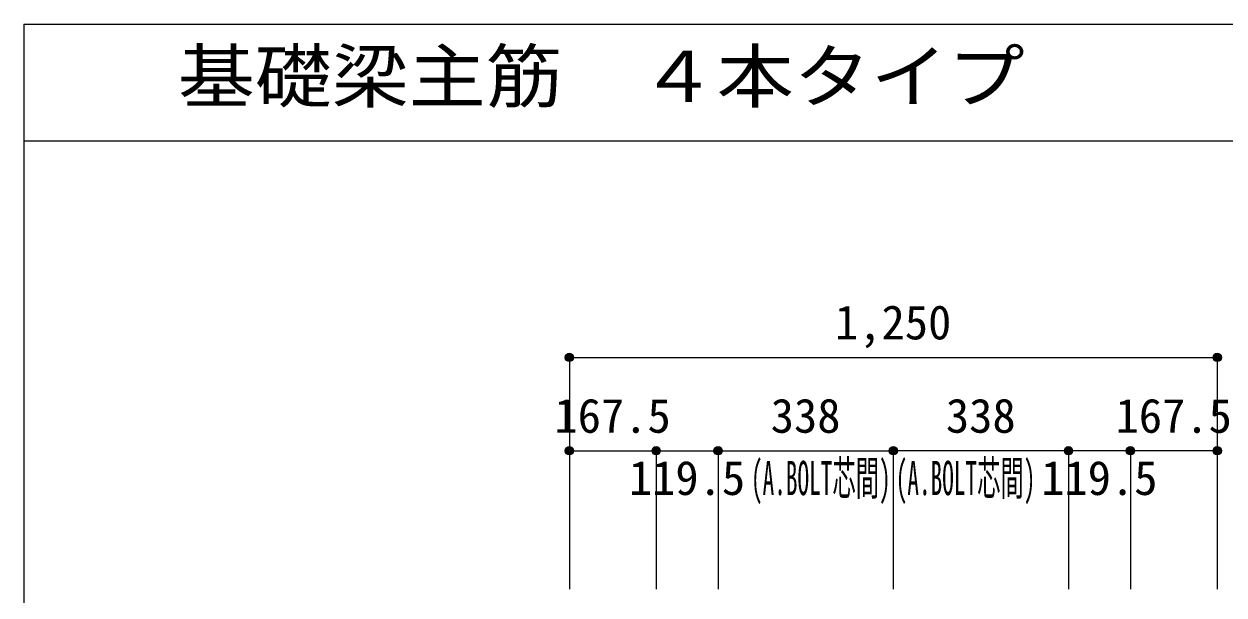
# Model space of a CAD drawing. Units: millimetres at full size, sheet at 1:30. Extents: x -5973 to 5954, y -4195 to 4201.
# Drawn here: x -5973 to -3658, y 3100 to 4201 of the extents above; entities that cross this region are included whole.
import ezdxf
from ezdxf.enums import TextEntityAlignment as Align

# ---------------------------------------------------------------- set-up
doc = ezdxf.new("R2010")
doc.units = ezdxf.units.MM
doc.header["$LTSCALE"] = 30
doc.header["$PDMODE"] = 32
doc.header["$PDSIZE"] = 15
for name, color, linetype in [('0-7_文字', 4, 'Continuous'), ('0-D_寸法', 4, 'Continuous'), ('6-7_文字', 7, 'Continuous'), ('F-0_枠', 6, 'Continuous')]:
    doc.layers.add(name, color=color, linetype=linetype)
doc.styles.add('ＭＳ ゴシック', font='')
doc.styles.get('ＭＳ ゴシック').set_extended_font_data('MS Gothic')

msp = doc.modelspace()

# ---------------------------------------------------------------- linework, layer by layer
at = {"layer": '0-D_寸法'}
for p, q in [((-4920.8, 3558.07), (-4920.8, 3378.07)), ((-4920.8, 3558.07), (-3670.8, 3558.07)), ((-4920.8, 3558.07), (-3670.8, 3558.07)), ((-4920.8, 3558.07), (-4920.8, 3111.03)), ((-3670.8, 3558.07), (-3670.8, 3111.03)), ((-4920.8, 3378.07), (-4753.3, 3378.07)), ((-4753.3, 3378.07), (-4753.3, 3111.03)), ((-4753.3, 3378.07), (-4633.8, 3378.07)), ((-4633.8, 3378.07), (-4633.8, 3111.03)), ((-4633.8, 3378.07), (-4295.8, 3378.07)), ((-3957.8, 3378.07), (-4295.8, 3378.07)), ((-4295.8, 3378.07), (-4295.8, 3111.03)), ((-3838.3, 3378.07), (-3957.8, 3378.07)), ((-3957.8, 3378.07), (-3957.8, 3111.03)), ((-3670.8, 3378.07), (-3838.3, 3378.07)), ((-3838.3, 3378.07), (-3838.3, 3111.03))]:
    msp.add_line(p, q, dxfattribs=at)
for centre, radius in [((-4920.8, 3558.07), 8), ((-4920.8, 3558.07), 7.2), ((-3670.8, 3558.07), 8), ((-3670.8, 3558.07), 7.2), ((-4920.8, 3558.07), 6.4), ((-4920.8, 3558.07), 5.6), ((-4920.8, 3558.07), 4.8), ((-4920.8, 3558.07), 4), ((-4920.8, 3558.07), 3.2), ((-4920.8, 3558.07), 2.4), ((-4920.8, 3558.07), 1.6), ((-4920.8, 3558.07), 0.8), ((-3670.8, 3558.07), 6.4), ((-3670.8, 3558.07), 5.6), ((-3670.8, 3558.07), 4.8), ((-3670.8, 3558.07), 4), ((-3670.8, 3558.07), 3.2), ((-3670.8, 3558.07), 2.4), ((-3670.8, 3558.07), 1.6), ((-3670.8, 3558.07), 0.8), ((-4920.8, 3378.07), 8), ((-4920.8, 3378.07), 7.2), ((-4920.8, 3378.07), 6.4), ((-4920.8, 3378.07), 5.6), ((-4920.8, 3378.07), 4.8), ((-4920.8, 3378.07), 4), ((-4920.8, 3378.07), 3.2), ((-4920.8, 3378.07), 2.4), ((-4753.3, 3378.07), 8), ((-4753.3, 3378.07), 7.2), ((-4753.3, 3378.07), 6.4), ((-4753.3, 3378.07), 5.6), ((-4753.3, 3378.07), 4.8), ((-4753.3, 3378.07), 4), ((-4753.3, 3378.07), 3.2), ((-4753.3, 3378.07), 2.4), ((-4633.8, 3378.07), 8), ((-4633.8, 3378.07), 7.2), ((-4633.8, 3378.07), 6.4), ((-4633.8, 3378.07), 5.6), ((-4633.8, 3378.07), 4.8), ((-4633.8, 3378.07), 4), ((-4633.8, 3378.07), 3.2), ((-4633.8, 3378.07), 2.4), ((-4295.8, 3378.07), 8), ((-4295.8, 3378.07), 7.2), ((-4295.8, 3378.07), 6.4), ((-4295.8, 3378.07), 5.6), ((-4295.8, 3378.07), 4.8), ((-4295.8, 3378.07), 4), ((-4295.8, 3378.07), 3.2), ((-4295.8, 3378.07), 2.4), ((-3957.8, 3378.07), 8), ((-3957.8, 3378.07), 7.2), ((-3957.8, 3378.07), 6.4), ((-3957.8, 3378.07), 5.6), ((-3957.8, 3378.07), 4.8), ((-3957.8, 3378.07), 4), ((-3957.8, 3378.07), 3.2), ((-3957.8, 3378.07), 2.4), ((-3838.3, 3378.07), 8), ((-3838.3, 3378.07), 7.2), ((-3838.3, 3378.07), 6.4), ((-3838.3, 3378.07), 5.6), ((-3838.3, 3378.07), 4.8), ((-3838.3, 3378.07), 4), ((-3838.3, 3378.07), 3.2), ((-3838.3, 3378.07), 2.4), ((-3670.8, 3378.07), 8), ((-3670.8, 3378.07), 7.2), ((-3670.8, 3378.07), 6.4), ((-3670.8, 3378.07), 5.6), ((-3670.8, 3378.07), 4.8), ((-3670.8, 3378.07), 4), ((-3670.8, 3378.07), 3.2), ((-3670.8, 3378.07), 2.4), ((-4920.8, 3378.07), 1.6), ((-4920.8, 3378.07), 0.8), ((-4753.3, 3378.07), 1.6), ((-4753.3, 3378.07), 0.8), ((-4633.8, 3378.07), 1.6), ((-4633.8, 3378.07), 0.8), ((-4295.8, 3378.07), 1.6), ((-4295.8, 3378.07), 0.8), ((-3957.8, 3378.07), 1.6), ((-3957.8, 3378.07), 0.8), ((-3838.3, 3378.07), 1.6), ((-3838.3, 3378.07), 0.8), ((-3670.8, 3378.07), 1.6), ((-3670.8, 3378.07), 0.8)]:
    msp.add_circle(centre, radius, dxfattribs=at)
at = {"layer": '0-D_寸法', "color": 7}
for p in [(-4920.8, 3558.07), (-4920.8, 3558.07), (-3670.8, 3558.07), (-4920.8, 3378.07), (-4753.3, 3378.07), (-4633.8, 3378.07), (-4295.8, 3378.07), (-3957.8, 3378.07), (-3838.3, 3378.07), (-3670.8, 3378.07)]:
    msp.add_point(p, dxfattribs=at)
at = {"layer": 'F-0_枠'}
for q in [(5954.1, 4201.15), (-5972.88, -4195.24)]:
    msp.add_line((-5972.88, 4201.15), q, dxfattribs=at)
at = {"layer": 'F-0_枠', "color": 2}
msp.add_line((-5972.88, 3976.15), (3723.6, 3976.15), dxfattribs=at)

# ---------------------------------------------------------------- texts
at = {"layer": '0-7_文字', "style": 'ＭＳ ゴシック', "width": 0.5}
for p in [(-4570.41, 3272.87), (-4291.19, 3272.87)]:
    msp.add_text('(A.BOLT芯間)', height=65.98, dxfattribs=at).set_placement(p, align=Align.BOTTOM_LEFT)
at = {"layer": '0-D_寸法', "style": 'ＭＳ ゴシック'}
for s, p in [('1,250', (-4408.3, 3573.07)), ('167.5', (-4949.55, 3393.07)), ('338', (-4532.3, 3393.07)), ('338', (-4194.3, 3393.07)), ('167.5', (-3867.05, 3393.07)), ('119.5', (-4806.05, 3273.07)), ('119.5', (-4010.55, 3273.07))]:
    msp.add_text(s, height=65.98, dxfattribs=at).set_placement(p, align=Align.BOTTOM_LEFT)
at = {"layer": '6-7_文字', "color": 2, "style": 'ＭＳ ゴシック', "width": 1.1}
msp.add_text('\u3000\u3000基礎梁主筋\u3000４本タイプ', height=98.97, dxfattribs=at).set_placement((-5972.88, 4021.15), align=Align.BOTTOM_LEFT)

doc.saveas('drawing.dxf')
